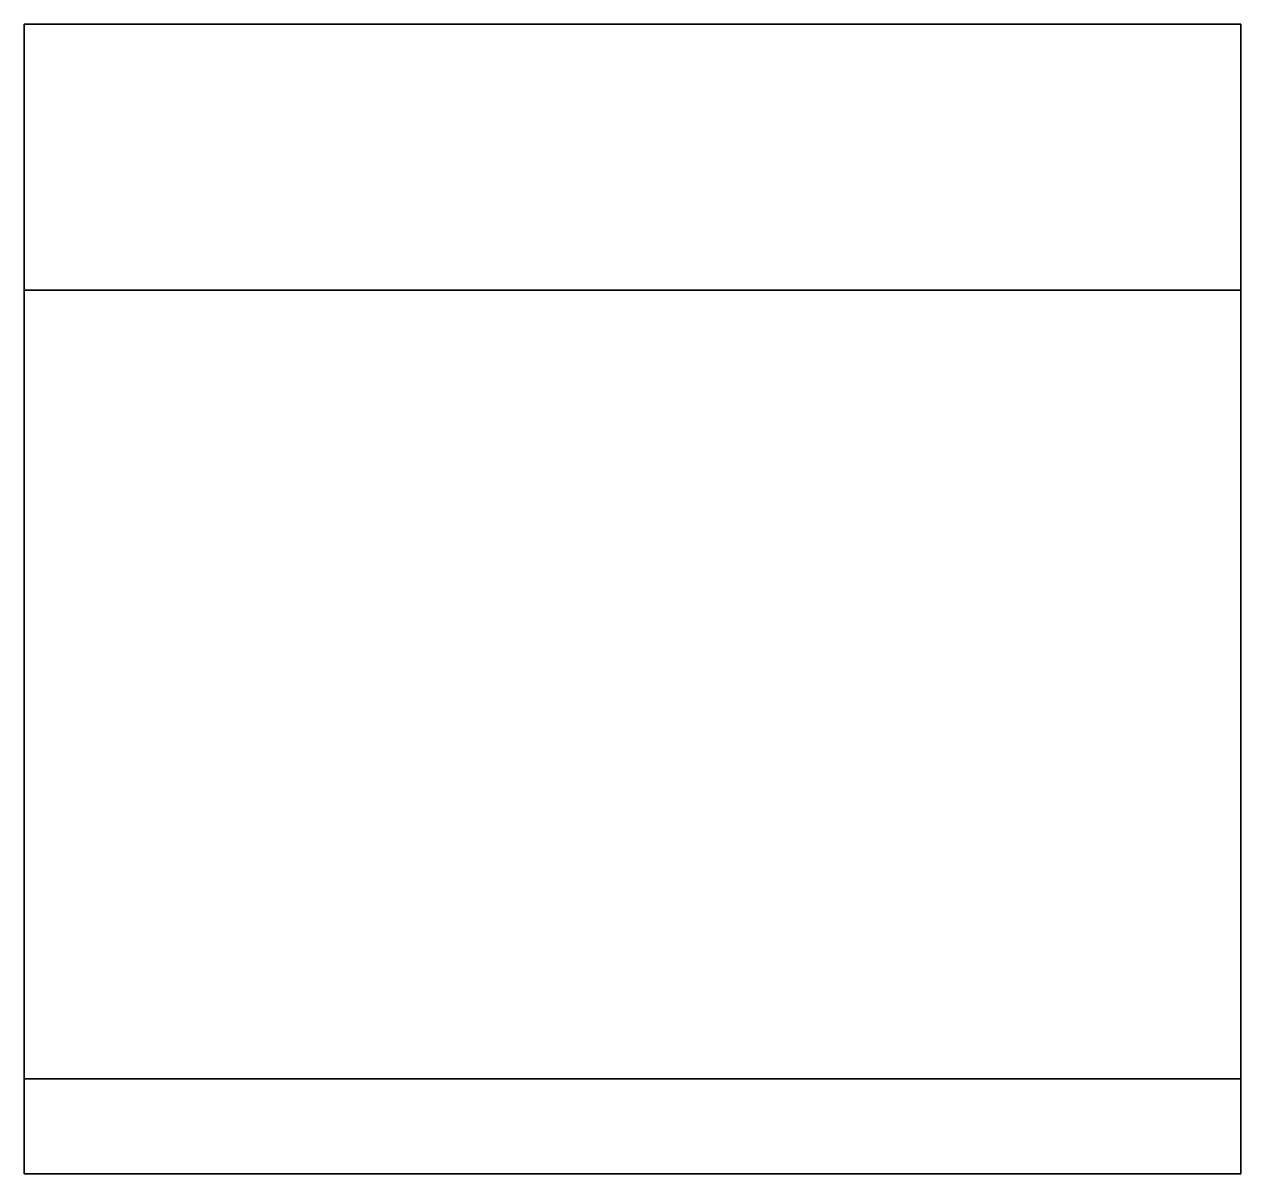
# Model space of a CAD drawing. Header units: metres. Extents: x 0 to 4.92, y 0.03 to 4.68.
import ezdxf

# ---------------------------------------------------------------- set-up
doc = ezdxf.new("R2010")
doc.units = ezdxf.units.M

msp = doc.modelspace()

# ---------------------------------------------------------------- linework, layer by layer
at = {"layer": 'Layer0'}
for points, invisible_edges in [([(0, 0.0257, 0.0514), (0, 0.4098, 5.4438), (0, 4.6757, 0.0514)], 3), ([(0, 4.6757, 0.0514), (0, 0.4098, 5.4438), (0, 3.5998, 5.9338)], 3), ([(4.92, 4.6757, 0.0514), (0, 0.0257, 0.0514), (0, 4.6757, 0.0514)], 1), ([(0, 0.0257, 0.0514), (4.92, 4.6757, 0.0514), (4.92, 0.0257, 0.0514)], 1), ([(0, 3.5998, 5.9338), (4.92, 4.6757, 0.0514), (0, 4.6757, 0.0514)], 1), ([(4.92, 4.6757, 0.0514), (0, 3.5998, 5.9338), (4.92, 3.5998, 5.9338)], 1), ([(4.92, 4.6757, 0.0514), (4.92, 0.0257, 3.544), (4.92, 0.0257, 0.0514)], 1), ([(4.92, 0.0257, 3.544), (4.92, 4.6757, 0.0514), (4.92, 0.4098, 5.4438)], 3), ([(4.92, 0.4098, 5.4438), (4.92, 4.6757, 0.0514), (4.92, 0.4098, 5.9338)], 3), ([(4.92, 0.4098, 5.9338), (4.92, 4.6757, 0.0514), (4.92, 3.5998, 5.9338)], 1), ([(0, 3.5998, 5.9338), (0, 0.4098, 5.4438), (0, 0.4098, 5.9338)], 1), ([(4.92, 0.4098, 5.9338), (0, 3.5998, 5.9338), (0, 0.4098, 5.9338)], 1), ([(0, 3.5998, 5.9338), (4.92, 0.4098, 5.9338), (4.92, 3.5998, 5.9338)], 1), ([(0, 0.4098, 5.4438), (0, 0.0257, 0.0514), (0, 0.0257, 3.544)], 1), ([(4.92, 0.4098, 5.9338), (0, 0.4098, 5.4438), (4.92, 0.4098, 5.4438)], 1), ([(0, 0.4098, 5.4438), (4.92, 0.4098, 5.9338), (0, 0.4098, 5.9338)], 1), ([(4.92, 0.4098, 5.4438), (0, 0.0257, 3.544), (4.92, 0.0257, 3.544)], 1), ([(0, 0.0257, 3.544), (4.92, 0.4098, 5.4438), (0, 0.4098, 5.4438)], 1), ([(4.92, 0.0257, 3.544), (0, 0.0257, 0.0514), (4.92, 0.0257, 0.0514)], 1), ([(0, 0.0257, 0.0514), (4.92, 0.0257, 3.544), (0, 0.0257, 3.544)], 1)]:
    msp.add_3dface(points, dxfattribs=dict(at, invisible_edges=invisible_edges))

doc.saveas('drawing.dxf')
